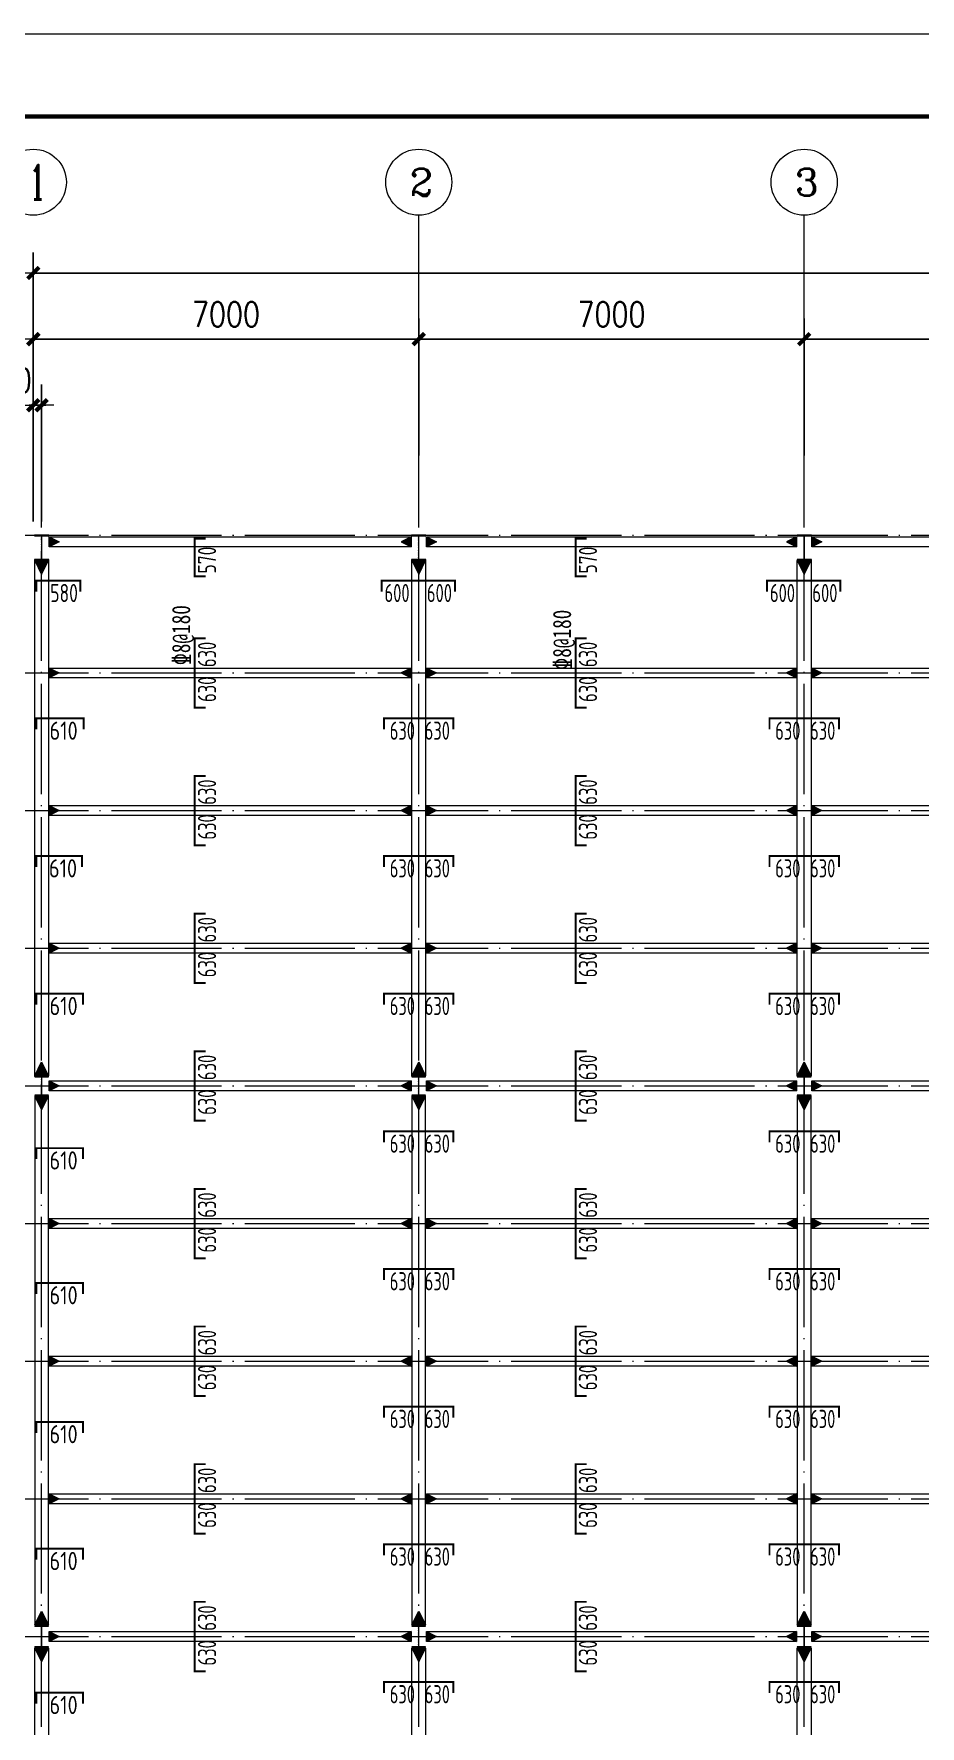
# Model space of a CAD drawing. Header units: millimetres. Extents: x 19781 to 898973, y -947928 to -267362.
# Drawn here: x 585078 to 601174, y -351265 to -320529 of the extents above; entities that cross this region are included whole.
import ezdxf

# ---------------------------------------------------------------- set-up
doc = ezdxf.new("R2010")
doc.units = ezdxf.units.MM
doc.header["$LTSCALE"] = 100
doc.linetypes.add('DOTE', pattern=[2.42, 2, -0.2, 0.02, -0.2])
doc.layers.get('0').update_dxf_attribs({"lineweight": 18})
for name, color, linetype, lineweight in [('10', 7, 'Continuous', 18), ('15', 3, 'Continuous', 18), ('AXIS', 3, 'Continuous', 18), ('AXIS_TEXT', 7, 'Continuous', 18), ('BORDER', 7, 'Continuous', 18), ('DOTE', 1, 'DOTE', 18), ('层1305', 1, 'Continuous', 18), ('层1306', 94, 'Continuous', 18), ('层1307', 7, 'Continuous', 18), ('钢柱', 4, 'Continuous', 20), ('钢梁', 4, 'Continuous', 5)]:
    doc.layers.add(name, color=color, linetype=linetype, lineweight=lineweight)
doc.styles.add('_TCH_AXIS', font='complex.shx', dxfattribs={"bigfont": 'gbcbig.shx'})
doc.styles.add('COMPLEX', font='complex.shx', dxfattribs={"bigfont": 'gbcbig.shx'})
doc.styles.add('dim_font', font='simplex.shx', dxfattribs={"width": 0.8, "bigfont": 'gbcbig.shx'})
doc.styles.get("Standard").update_dxf_attribs({"font": 'tssdeng.shx', "bigfont": 'hztxt.shx'})
doc.dimstyles.new('DIMN150', dxfattribs={"dimscale": 1.5, "dimtxt": 300, "dimasz": 1, "dimexe": 250, "dimexo": 300, "dimgap": 150, "dimtad": 1, "dimdec": 0, "dimzin": 0, "dimdsep": 46, "dimtxsty": 'dim_font', "dimblk": '_CAXARROW', "dimcen": 0.09, "dimdle": 2, "dimclrt": 7, "dimadec": 0, "dimazin": 0, "dimtfac": 1, "dimtdec": 0, "dimtix": 1, "dimtmove": 2, "dimatfit": 3, "dimfxl": 1, "dimtolj": 1, "dimtzin": 0, "dimarcsym": 0})
pattern_1 = [(45, (0, 0), (-7.07106781, 7.07106781), []), (45, (0, 2.5), (-7.07106781, 7.07106781), [])]

# ---------------------------------------------------------------- blocks, each defined once
blk = doc.blocks.new('_DIMX')
blk.add_line((-150, 0), (150, 0))
blk.add_lwpolyline([(-70, -70, 50, 50, 0), (70, 70, 50, 50, 0)], format="xyseb")
blk = doc.blocks.new('*X469')
at = {"layer": 'AXIS', "color": 0, "lineweight": -2, "transparency": 16777216}
for p, q in [((585068, -328187), (585068, -325699)), ((592068, -328187), (592068, -325699)), ((585070, -326074), (592067, -326074))]:
    blk.add_line(p, q, dxfattribs=at)
at = {"layer": 'AXIS', "color": 0, "lineweight": -2, "transparency": 16777216, "xscale": 1.5, "yscale": 1.5, "zscale": 1.5, "rotation": 180}
blk.add_blockref('_DIMX', (585068, -326074), dxfattribs=at)
at = {"layer": 'AXIS', "color": 0, "lineweight": -2, "transparency": 16777216, "xscale": 1.5, "yscale": 1.5, "zscale": 1.5}
blk.add_blockref('_DIMX', (592068, -326074), dxfattribs=at)
at = {"layer": 'AXIS', "color": 7, "transparency": 16777216, "insert": (588568, -325624), "char_height": 450, "width": 3805.71, "attachment_point": 5, "style": 'dim_font'}
blk.add_mtext('7000', dxfattribs=at)
blk = doc.blocks.new('_CAXARROW')
blk.add_hatch(color=0).paths.add_polyline_path([(0, 0), (-1, 0.125), (-1, -0.125)], flags=0)
blk = doc.blocks.new('*X470')
at = {"layer": 'AXIS', "color": 0, "lineweight": -2, "transparency": 16777216}
for p, q in [((592068, -328187), (592068, -325699)), ((599068, -328187), (599068, -325699)), ((592070, -326074), (599067, -326074))]:
    blk.add_line(p, q, dxfattribs=at)
at = {"layer": 'AXIS', "color": 0, "lineweight": -2, "transparency": 16777216, "xscale": 1.5, "yscale": 1.5, "zscale": 1.5, "rotation": 180}
blk.add_blockref('_DIMX', (592068, -326074), dxfattribs=at)
at = {"layer": 'AXIS', "color": 0, "lineweight": -2, "transparency": 16777216, "xscale": 1.5, "yscale": 1.5, "zscale": 1.5}
blk.add_blockref('_DIMX', (599068, -326074), dxfattribs=at)
at = {"layer": 'AXIS', "color": 7, "transparency": 16777216, "insert": (595568, -325624), "char_height": 450, "width": 3805.71, "attachment_point": 5, "style": 'dim_font'}
blk.add_mtext('7000', dxfattribs=at)
blk = doc.blocks.new('*X471')
at = {"layer": 'AXIS', "color": 0, "lineweight": -2, "transparency": 16777216}
for p, q in [((599068, -328187), (599068, -325699)), ((606068, -328187), (606068, -325699)), ((599070, -326074), (606067, -326074))]:
    blk.add_line(p, q, dxfattribs=at)
at = {"layer": 'AXIS', "color": 0, "lineweight": -2, "transparency": 16777216, "xscale": 1.5, "yscale": 1.5, "zscale": 1.5, "rotation": 180}
blk.add_blockref('_DIMX', (599068, -326074), dxfattribs=at)
at = {"layer": 'AXIS', "color": 0, "lineweight": -2, "transparency": 16777216, "xscale": 1.5, "yscale": 1.5, "zscale": 1.5}
blk.add_blockref('_DIMX', (606068, -326074), dxfattribs=at)
at = {"layer": 'AXIS', "color": 7, "transparency": 16777216, "insert": (602568, -325624), "char_height": 450, "width": 3805.71, "attachment_point": 5, "style": 'dim_font'}
blk.add_mtext('7000', dxfattribs=at)
blk = doc.blocks.new('_AXISO')
blk.add_circle((0, 0), 0.5)
at = {"layer": 'AXIS_TEXT', "style": 'COMPLEX', "width": 1.04167}
blk.add_attdef('A', (-0.25, -0.28), '', height=0.56, dxfattribs=at)
blk = doc.blocks.new('*X484')
at = {"layer": 'AXIS', "color": 0, "lineweight": -2, "transparency": 16777216}
for p, q in [((585068, -327887), (585068, -324499)), ((683068, -327887), (683068, -324499)), ((585070, -324874), (683067, -324874))]:
    blk.add_line(p, q, dxfattribs=at)
at = {"layer": 'AXIS', "color": 0, "lineweight": -2, "transparency": 16777216, "xscale": 1.5, "yscale": 1.5, "zscale": 1.5, "rotation": 180}
blk.add_blockref('_DIMX', (585068, -324874), dxfattribs=at)
at = {"layer": 'AXIS', "color": 0, "lineweight": -2, "transparency": 16777216, "xscale": 1.5, "yscale": 1.5, "zscale": 1.5}
blk.add_blockref('_DIMX', (683068, -324874), dxfattribs=at)
at = {"layer": 'AXIS', "color": 7, "transparency": 16777216, "insert": (634068, -324424), "char_height": 450, "width": 4834.29, "attachment_point": 5, "style": 'dim_font'}
blk.add_mtext('98000', dxfattribs=at)
blk = doc.blocks.new('*X492')
at = {"layer": 'AXIS', "color": 0, "lineweight": -2, "transparency": 16777216}
for p, q in [((585068, -329387), (585068, -326899)), ((585218, -329387), (585218, -326899)), ((585067, -327274), (585065, -327274)), ((585068, -327274), (585218, -327274)), ((585220, -327274), (585221, -327274))]:
    blk.add_line(p, q, dxfattribs=at)
at = {"layer": 'AXIS', "color": 0, "lineweight": -2, "transparency": 16777216, "xscale": 1.5, "yscale": 1.5, "zscale": 1.5}
blk.add_blockref('_DIMX', (585068, -327274), dxfattribs=at)
at = {"layer": 'AXIS', "color": 0, "lineweight": -2, "transparency": 16777216, "xscale": 1.5, "yscale": 1.5, "zscale": 1.5, "rotation": 180}
blk.add_blockref('_DIMX', (585218, -327274), dxfattribs=at)
at = {"layer": 'AXIS', "color": 7, "transparency": 16777216, "insert": (584579, -326824), "char_height": 450, "width": 2622.86, "attachment_point": 5, "style": 'dim_font'}
blk.add_mtext('150', dxfattribs=at)

msp = doc.modelspace()

# ---------------------------------------------------------------- hatches: boundary and pattern name
at = {"layer": '10', "ltscale": 100}
h = msp.add_hatch(dxfattribs=at)
h.set_pattern_fill('金属', color=256, style=0, pattern_type=0)
h.set_pattern_definition(pattern_1)
h.paths.add_polyline_path([(585222, -329649), (585348, -329649), (585348, -329637), (585088, -329637), (585088, -329649), (585214, -329649), (585214, -330075), (585088, -330075), (585088, -330087), (585348, -330087), (585348, -330075), (585222, -330075)], flags=0)
h = msp.add_hatch(dxfattribs=at)
h.set_pattern_fill('金属', color=256, style=0, pattern_type=0)
h.set_pattern_definition(pattern_1)
h.paths.add_polyline_path([(592072, -329649), (592198, -329649), (592198, -329637), (591938, -329637), (591938, -329649), (592064, -329649), (592064, -330075), (591938, -330075), (591938, -330087), (592198, -330087), (592198, -330075), (592072, -330075)], flags=0)
h = msp.add_hatch(dxfattribs=at)
h.set_pattern_fill('金属', color=256, style=0, pattern_type=0)
h.set_pattern_definition(pattern_1)
h.paths.add_polyline_path([(599072, -329649), (599198, -329649), (599198, -329637), (598938, -329637), (598938, -329649), (599064, -329649), (599064, -330075), (598938, -330075), (598938, -330087), (599198, -330087), (599198, -330075), (599072, -330075)], flags=0)
h = msp.add_hatch(dxfattribs=at)
h.set_pattern_fill('金属', color=256, style=0, pattern_type=0)
h.set_pattern_definition(pattern_1)
h.paths.add_polyline_path([(585222, -339472), (585343, -339472), (585343, -339462), (585093, -339462), (585093, -339472), (585214, -339472), (585214, -339802), (585093, -339802), (585093, -339812), (585343, -339812), (585343, -339802), (585222, -339802)], flags=0)
h = msp.add_hatch(dxfattribs=at)
h.set_pattern_fill('金属', color=256, style=0, pattern_type=0)
h.set_pattern_definition(pattern_1)
h.paths.add_polyline_path([(592072, -339472), (592193, -339472), (592193, -339462), (591943, -339462), (591943, -339472), (592064, -339472), (592064, -339802), (591943, -339802), (591943, -339812), (592193, -339812), (592193, -339802), (592072, -339802)], flags=0)
h = msp.add_hatch(dxfattribs=at)
h.set_pattern_fill('金属', color=256, style=0, pattern_type=0)
h.set_pattern_definition(pattern_1)
h.paths.add_polyline_path([(599072, -339472), (599193, -339472), (599193, -339462), (598943, -339462), (598943, -339472), (599064, -339472), (599064, -339802), (598943, -339802), (598943, -339812), (599193, -339812), (599193, -339802), (599072, -339802)], flags=0)
h = msp.add_hatch(dxfattribs=at)
h.set_pattern_fill('金属', color=256, style=0, pattern_type=0)
h.set_pattern_definition(pattern_1)
h.paths.add_polyline_path([(585222, -349449), (585343, -349449), (585343, -349437), (585093, -349437), (585093, -349449), (585214, -349449), (585214, -349825), (585093, -349825), (585093, -349837), (585343, -349837), (585343, -349825), (585222, -349825)], flags=0)
h = msp.add_hatch(dxfattribs=at)
h.set_pattern_fill('金属', color=256, style=0, pattern_type=0)
h.set_pattern_definition(pattern_1)
h.paths.add_polyline_path([(592072, -349449), (592193, -349449), (592193, -349437), (591943, -349437), (591943, -349449), (592064, -349449), (592064, -349825), (591943, -349825), (591943, -349837), (592193, -349837), (592193, -349825), (592072, -349825)], flags=0)
h = msp.add_hatch(dxfattribs=at)
h.set_pattern_fill('金属', color=256, style=0, pattern_type=0)
h.set_pattern_definition(pattern_1)
h.paths.add_polyline_path([(599072, -349449), (599193, -349449), (599193, -349437), (598943, -349437), (598943, -349449), (599064, -349449), (599064, -349825), (598943, -349825), (598943, -349837), (599193, -349837), (599193, -349825), (599072, -349825)], flags=0)
at = {"layer": '15', "ltscale": 100}
for points in [[(585538, -329757), (585358, -329847), (585358, -329667)], [(591748, -329757), (591928, -329847), (591928, -329667)], [(592388, -329757), (592208, -329847), (592208, -329667)], [(598748, -329757), (598928, -329847), (598928, -329667)], [(599388, -329757), (599208, -329847), (599208, -329667)], [(585218, -330347), (585343, -330097), (585093, -330097)], [(592068, -330347), (592193, -330097), (591943, -330097)], [(599068, -330347), (599193, -330097), (598943, -330097)], [(585538, -332137), (585358, -332227), (585358, -332047)], [(591748, -332137), (591928, -332227), (591928, -332047)], [(592388, -332137), (592208, -332227), (592208, -332047)], [(598748, -332137), (598928, -332227), (598928, -332047)], [(599388, -332137), (599208, -332227), (599208, -332047)], [(585538, -334637), (585358, -334727), (585358, -334547)], [(591748, -334637), (591928, -334727), (591928, -334547)], [(592388, -334637), (592208, -334727), (592208, -334547)], [(598748, -334637), (598928, -334727), (598928, -334547)], [(599388, -334637), (599208, -334727), (599208, -334547)], [(585538, -337137), (585358, -337227), (585358, -337047)], [(591748, -337137), (591928, -337227), (591928, -337047)], [(592388, -337137), (592208, -337227), (592208, -337047)], [(598748, -337137), (598928, -337227), (598928, -337047)], [(599388, -337137), (599208, -337227), (599208, -337047)], [(585218, -339202), (585343, -339452), (585093, -339452)], [(592068, -339202), (592193, -339452), (591943, -339452)], [(599068, -339202), (599193, -339452), (598943, -339452)], [(585538, -339637), (585358, -339727), (585358, -339547)], [(591748, -339637), (591928, -339727), (591928, -339547)], [(592388, -339637), (592208, -339727), (592208, -339547)], [(598748, -339637), (598928, -339727), (598928, -339547)], [(599388, -339637), (599208, -339727), (599208, -339547)], [(585218, -340072), (585343, -339822), (585093, -339822)], [(592068, -340072), (592193, -339822), (591943, -339822)], [(599068, -340072), (599193, -339822), (598943, -339822)], [(585538, -342137), (585358, -342227), (585358, -342047)], [(591748, -342137), (591928, -342227), (591928, -342047)], [(592388, -342137), (592208, -342227), (592208, -342047)], [(598748, -342137), (598928, -342227), (598928, -342047)], [(599388, -342137), (599208, -342227), (599208, -342047)], [(585538, -344637), (585358, -344727), (585358, -344547)], [(591748, -344637), (591928, -344727), (591928, -344547)], [(592388, -344637), (592208, -344727), (592208, -344547)], [(598748, -344637), (598928, -344727), (598928, -344547)], [(599388, -344637), (599208, -344727), (599208, -344547)], [(585538, -347137), (585358, -347227), (585358, -347047)], [(591748, -347137), (591928, -347227), (591928, -347047)], [(592388, -347137), (592208, -347227), (592208, -347047)], [(598748, -347137), (598928, -347227), (598928, -347047)], [(599388, -347137), (599208, -347227), (599208, -347047)], [(585218, -349177), (585343, -349427), (585093, -349427)], [(592068, -349177), (592193, -349427), (591943, -349427)], [(599068, -349177), (599193, -349427), (598943, -349427)], [(585538, -349637), (585358, -349727), (585358, -349547)], [(591748, -349637), (591928, -349727), (591928, -349547)], [(592388, -349637), (592208, -349727), (592208, -349547)], [(598748, -349637), (598928, -349727), (598928, -349547)], [(599388, -349637), (599208, -349727), (599208, -349547)], [(585218, -350097), (585343, -349847), (585093, -349847)], [(592068, -350097), (592193, -349847), (591943, -349847)], [(599068, -350097), (599193, -349847), (598943, -349847)]]:
    msp.add_hatch(color=256, dxfattribs=at).paths.add_polyline_path(points, flags=0)

# ---------------------------------------------------------------- linework, layer by layer
for points in [[(585538, -329757), (585358, -329847), (585358, -329667)], [(591748, -329757), (591928, -329847), (591928, -329667)], [(592388, -329757), (592208, -329847), (592208, -329667)], [(598748, -329757), (598928, -329847), (598928, -329667)], [(599388, -329757), (599208, -329847), (599208, -329667)], [(585218, -330347), (585343, -330097), (585093, -330097)], [(592068, -330347), (592193, -330097), (591943, -330097)], [(599068, -330347), (599193, -330097), (598943, -330097)], [(585538, -332137), (585358, -332227), (585358, -332047)], [(591748, -332137), (591928, -332227), (591928, -332047)], [(592388, -332137), (592208, -332227), (592208, -332047)], [(598748, -332137), (598928, -332227), (598928, -332047)], [(599388, -332137), (599208, -332227), (599208, -332047)], [(585538, -334637), (585358, -334727), (585358, -334547)], [(591748, -334637), (591928, -334727), (591928, -334547)], [(592388, -334637), (592208, -334727), (592208, -334547)], [(598748, -334637), (598928, -334727), (598928, -334547)], [(599388, -334637), (599208, -334727), (599208, -334547)], [(585538, -337137), (585358, -337227), (585358, -337047)], [(591748, -337137), (591928, -337227), (591928, -337047)], [(592388, -337137), (592208, -337227), (592208, -337047)], [(598748, -337137), (598928, -337227), (598928, -337047)], [(599388, -337137), (599208, -337227), (599208, -337047)], [(585218, -339202), (585343, -339452), (585093, -339452)], [(592068, -339202), (592193, -339452), (591943, -339452)], [(599068, -339202), (599193, -339452), (598943, -339452)], [(585538, -339637), (585358, -339727), (585358, -339547)], [(591748, -339637), (591928, -339727), (591928, -339547)], [(592388, -339637), (592208, -339727), (592208, -339547)], [(598748, -339637), (598928, -339727), (598928, -339547)], [(599388, -339637), (599208, -339727), (599208, -339547)], [(585218, -340072), (585343, -339822), (585093, -339822)], [(592068, -340072), (592193, -339822), (591943, -339822)], [(599068, -340072), (599193, -339822), (598943, -339822)], [(585538, -342137), (585358, -342227), (585358, -342047)], [(591748, -342137), (591928, -342227), (591928, -342047)], [(592388, -342137), (592208, -342227), (592208, -342047)], [(598748, -342137), (598928, -342227), (598928, -342047)], [(599388, -342137), (599208, -342227), (599208, -342047)], [(585538, -344637), (585358, -344727), (585358, -344547)], [(591748, -344637), (591928, -344727), (591928, -344547)], [(592388, -344637), (592208, -344727), (592208, -344547)], [(598748, -344637), (598928, -344727), (598928, -344547)], [(599388, -344637), (599208, -344727), (599208, -344547)], [(585538, -347137), (585358, -347227), (585358, -347047)], [(591748, -347137), (591928, -347227), (591928, -347047)], [(592388, -347137), (592208, -347227), (592208, -347047)], [(598748, -347137), (598928, -347227), (598928, -347047)], [(599388, -347137), (599208, -347227), (599208, -347047)], [(585218, -349177), (585343, -349427), (585093, -349427)], [(592068, -349177), (592193, -349427), (591943, -349427)], [(599068, -349177), (599193, -349427), (598943, -349427)], [(585538, -349637), (585358, -349727), (585358, -349547)], [(591748, -349637), (591928, -349727), (591928, -349547)], [(592388, -349637), (592208, -349727), (592208, -349547)], [(598748, -349637), (598928, -349727), (598928, -349547)], [(599388, -349637), (599208, -349727), (599208, -349547)], [(585218, -350097), (585343, -349847), (585093, -349847)], [(592068, -350097), (592193, -349847), (591943, -349847)], [(599068, -350097), (599193, -349847), (598943, -349847)]]:
    msp.add_lwpolyline(points, close=True, dxfattribs=at)
at = {"layer": 'AXIS'}
for p, q in [((592068, -328637), (592068, -323824)), ((599068, -328637), (599068, -323824))]:
    msp.add_line(p, q, dxfattribs=at)
at = {"layer": 'BORDER'}
msp.add_lwpolyline([(568267, -383529.47), (568267, -320529.47), (701917, -320529.47), (701917, -383529.47)], close=True, dxfattribs=at)
msp.add_lwpolyline([(572017, -382029.47, 75, 75, 0), (572017, -322029.47, 75, 75, 0), (700417, -322029.47, 75, 75, 0), (700417, -382029.47, 75, 75, 0)], format="xyseb", close=True, dxfattribs=at)
at = {"layer": 'DOTE', "linetype": 'DOTE', "ltscale": 10}
for p, q in [((585218, -370637), (585218, -328637)), ((592068, -370637), (592068, -328637)), ((599068, -370637), (599068, -328637)), ((584068, -329637), (684068, -329637)), ((584068, -332137), (684068, -332137)), ((584068, -334637), (684068, -334637)), ((584068, -337137), (684068, -337137)), ((584068, -339637), (684068, -339637)), ((584068, -342137), (684068, -342137)), ((584068, -344637), (684068, -344637)), ((584068, -347137), (684068, -347137)), ((584068, -349637), (684068, -349637))]:
    msp.add_line(p, q, dxfattribs=at)
at = {"layer": '层1305'}
for points in [[(588200.51, -330384, 35, 35, 0), (588000.51, -330384, 35, 35, 0), (588000.51, -329698, 35, 35, 0), (588200.51, -329698, 35, 35, 0)], [(595118, -330384, 35, 35, 0), (594918, -330384, 35, 35, 0), (594918, -329698, 35, 35, 0), (595118, -329698, 35, 35, 0)], [(585122, -330662, 35, 35, 0), (585122, -330462, 35, 35, 0), (585924, -330462, 35, 35, 0), (585924, -330662, 35, 35, 0)], [(591394, -330662, 35, 35, 0), (591394, -330462, 35, 35, 0), (592725, -330462, 35, 35, 0), (592725, -330662, 35, 35, 0)], [(598394, -330662, 35, 35, 0), (598394, -330462, 35, 35, 0), (599725, -330462, 35, 35, 0), (599725, -330662, 35, 35, 0)], [(588200.51, -332767, 35, 35, 0), (588000.51, -332767, 35, 35, 0), (588000.51, -331507, 35, 35, 0), (588200.51, -331507, 35, 35, 0)], [(595118, -332767, 35, 35, 0), (594918, -332767, 35, 35, 0), (594918, -331507, 35, 35, 0), (595118, -331507, 35, 35, 0)], [(585125, -333162, 35, 35, 0), (585125, -332962, 35, 35, 0), (585984, -332962, 35, 35, 0), (585984, -333162, 35, 35, 0)], [(591438, -333162, 35, 35, 0), (591438, -332962, 35, 35, 0), (592698, -332962, 35, 35, 0), (592698, -333162, 35, 35, 0)], [(598438, -333162, 35, 35, 0), (598438, -332962, 35, 35, 0), (599698.01, -332962, 35, 35, 0), (599698.01, -333162, 35, 35, 0)], [(588200.51, -335267, 35, 35, 0), (588000.51, -335267, 35, 35, 0), (588000.51, -334007, 35, 35, 0), (588200.51, -334007, 35, 35, 0)], [(595118, -335267, 35, 35, 0), (594918, -335267, 35, 35, 0), (594918, -334007, 35, 35, 0), (595118, -334007, 35, 35, 0)], [(585122, -335662, 35, 35, 0), (585122, -335462, 35, 35, 0), (585953, -335462, 35, 35, 0), (585953, -335662, 35, 35, 0)], [(591438, -335662, 35, 35, 0), (591438, -335462, 35, 35, 0), (592698, -335462, 35, 35, 0), (592698, -335662, 35, 35, 0)], [(598438, -335662, 35, 35, 0), (598438, -335462, 35, 35, 0), (599698.01, -335462, 35, 35, 0), (599698.01, -335662, 35, 35, 0)], [(588200.51, -337767, 35, 35, 0), (588000.51, -337767, 35, 35, 0), (588000.51, -336507, 35, 35, 0), (588200.51, -336507, 35, 35, 0)], [(595118, -337767, 35, 35, 0), (594918, -337767, 35, 35, 0), (594918, -336507, 35, 35, 0), (595118, -336507, 35, 35, 0)], [(585123, -338162, 35, 35, 0), (585123, -337962, 35, 35, 0), (585972, -337962, 35, 35, 0), (585972, -338162, 35, 35, 0)], [(591438, -338162, 35, 35, 0), (591438, -337962, 35, 35, 0), (592698, -337962, 35, 35, 0), (592698, -338162, 35, 35, 0)], [(598438, -338162, 35, 35, 0), (598438, -337962, 35, 35, 0), (599698.01, -337962, 35, 35, 0), (599698.01, -338162, 35, 35, 0)], [(588200.51, -340267, 35, 35, 0), (588000.51, -340267, 35, 35, 0), (588000.51, -339007, 35, 35, 0), (588200.51, -339007, 35, 35, 0)], [(595118, -340267, 35, 35, 0), (594918, -340267, 35, 35, 0), (594918, -339007, 35, 35, 0), (595118, -339007, 35, 35, 0)], [(591438, -340662, 35, 35, 0), (591438, -340462, 35, 35, 0), (592698, -340462, 35, 35, 0), (592698, -340662, 35, 35, 0)], [(598438, -340662, 35, 35, 0), (598438, -340462, 35, 35, 0), (599698.01, -340462, 35, 35, 0), (599698.01, -340662, 35, 35, 0)], [(585123, -340967, 35, 35, 0), (585123, -340767, 35, 35, 0), (585972, -340767, 35, 35, 0), (585972, -340967, 35, 35, 0)], [(588200.51, -342767, 35, 35, 0), (588000.51, -342767, 35, 35, 0), (588000.51, -341507, 35, 35, 0), (588200.51, -341507, 35, 35, 0)], [(595118, -342767, 35, 35, 0), (594918, -342767, 35, 35, 0), (594918, -341507, 35, 35, 0), (595118, -341507, 35, 35, 0)], [(591438, -343162, 35, 35, 0), (591438, -342962, 35, 35, 0), (592698, -342962.01, 35, 35, 0), (592698, -343162.01, 35, 35, 0)], [(598438, -343162, 35, 35, 0), (598438, -342962, 35, 35, 0), (599698.01, -342962, 35, 35, 0), (599698.01, -343162, 35, 35, 0)], [(585123, -343415, 35, 35, 0), (585123, -343215, 35, 35, 0), (585972, -343215, 35, 35, 0), (585972, -343415, 35, 35, 0)], [(588200.51, -345267, 35, 35, 0), (588000.51, -345267, 35, 35, 0), (588000.51, -344007, 35, 35, 0), (588200.51, -344007, 35, 35, 0)], [(595118, -345267, 35, 35, 0), (594918, -345267, 35, 35, 0), (594918, -344007, 35, 35, 0), (595118, -344007, 35, 35, 0)], [(591438, -345662, 35, 35, 0), (591438, -345462, 35, 35, 0), (592698, -345462, 35, 35, 0), (592698, -345662, 35, 35, 0)], [(598438, -345662, 35, 35, 0), (598438, -345462, 35, 35, 0), (599698.01, -345462, 35, 35, 0), (599698.01, -345662, 35, 35, 0)], [(585123, -345939, 35, 35, 0), (585123, -345739, 35, 35, 0), (585972, -345739, 35, 35, 0), (585972, -345939, 35, 35, 0)], [(588200.51, -347767, 35, 35, 0), (588000.51, -347767, 35, 35, 0), (588000.51, -346507, 35, 35, 0), (588200.51, -346507, 35, 35, 0)], [(595118, -347767, 35, 35, 0), (594918, -347767, 35, 35, 0), (594918, -346507, 35, 35, 0), (595118, -346507, 35, 35, 0)], [(585123, -348242, 35, 35, 0), (585123, -348042, 35, 35, 0), (585972, -348042, 35, 35, 0), (585972, -348242, 35, 35, 0)], [(591438, -348162, 35, 35, 0), (591438, -347962, 35, 35, 0), (592698, -347962.01, 35, 35, 0), (592698, -348162.01, 35, 35, 0)], [(598438, -348162, 35, 35, 0), (598438, -347962, 35, 35, 0), (599698, -347962, 35, 35, 0), (599698, -348162, 35, 35, 0)], [(588200.51, -350267, 35, 35, 0), (588000.51, -350267, 35, 35, 0), (588000.51, -349007, 35, 35, 0), (588200.51, -349007, 35, 35, 0)], [(595118, -350267, 35, 35, 0), (594918, -350267, 35, 35, 0), (594918, -349007, 35, 35, 0), (595118, -349007, 35, 35, 0)], [(585123, -350857, 35, 35, 0), (585123, -350657, 35, 35, 0), (585972, -350657, 35, 35, 0), (585972, -350857, 35, 35, 0)], [(591438, -350662, 35, 35, 0), (591438, -350462, 35, 35, 0), (592698, -350462, 35, 35, 0), (592698, -350662, 35, 35, 0)], [(598438, -350662, 35, 35, 0), (598438, -350462, 35, 35, 0), (599698, -350462, 35, 35, 0), (599698, -350662, 35, 35, 0)]]:
    msp.add_lwpolyline(points, format="xyseb", dxfattribs=at)
at = {"layer": '钢柱', "ltscale": 100}
for points in [[(585222, -329649), (585348, -329649), (585348, -329637), (585088, -329637), (585088, -329649), (585214, -329649), (585214, -330075), (585088, -330075), (585088, -330087), (585348, -330087), (585348, -330075), (585222, -330075)], [(592072, -329649), (592198, -329649), (592198, -329637), (591938, -329637), (591938, -329649), (592064, -329649), (592064, -330075), (591938, -330075), (591938, -330087), (592198, -330087), (592198, -330075), (592072, -330075)], [(599072, -329649), (599198, -329649), (599198, -329637), (598938, -329637), (598938, -329649), (599064, -329649), (599064, -330075), (598938, -330075), (598938, -330087), (599198, -330087), (599198, -330075), (599072, -330075)], [(585222, -339472), (585343, -339472), (585343, -339462), (585093, -339462), (585093, -339472), (585214, -339472), (585214, -339802), (585093, -339802), (585093, -339812), (585343, -339812), (585343, -339802), (585222, -339802)], [(592072, -339472), (592193, -339472), (592193, -339462), (591943, -339462), (591943, -339472), (592064, -339472), (592064, -339802), (591943, -339802), (591943, -339812), (592193, -339812), (592193, -339802), (592072, -339802)], [(599072, -339472), (599193, -339472), (599193, -339462), (598943, -339462), (598943, -339472), (599064, -339472), (599064, -339802), (598943, -339802), (598943, -339812), (599193, -339812), (599193, -339802), (599072, -339802)], [(585222, -349449), (585343, -349449), (585343, -349437), (585093, -349437), (585093, -349449), (585214, -349449), (585214, -349825), (585093, -349825), (585093, -349837), (585343, -349837), (585343, -349825), (585222, -349825)], [(592072, -349449), (592193, -349449), (592193, -349437), (591943, -349437), (591943, -349449), (592064, -349449), (592064, -349825), (591943, -349825), (591943, -349837), (592193, -349837), (592193, -349825), (592072, -349825)], [(599072, -349449), (599193, -349449), (599193, -349437), (598943, -349437), (598943, -349449), (599064, -349449), (599064, -349825), (598943, -349825), (598943, -349837), (599193, -349837), (599193, -349825), (599072, -349825)]]:
    msp.add_lwpolyline(points, close=True, dxfattribs=at)
at = {"layer": '钢梁', "ltscale": 100}
for points in [[(591928, -329667), (591928, -329847), (585358, -329847), (585358, -329667)], [(598928, -329667), (598928, -329847), (592208, -329847), (592208, -329667)], [(605928, -329667), (605928, -329847), (599208, -329847), (599208, -329667)], [(585093, -330097), (585343, -330097), (585343, -339452), (585093, -339452)], [(591943, -330097), (592193, -330097), (592193, -339452), (591943, -339452)], [(598943, -330097), (599193, -330097), (599193, -339452), (598943, -339452)], [(591928, -332047), (591928, -332227), (585358, -332227), (585358, -332047)], [(598928, -332047), (598928, -332227), (592208, -332227), (592208, -332047)], [(605928, -332047), (605928, -332227), (599208, -332227), (599208, -332047)], [(591928, -334547), (591928, -334727), (585358, -334727), (585358, -334547)], [(598928, -334547), (598928, -334727), (592208, -334727), (592208, -334547)], [(605928, -334547), (605928, -334727), (599208, -334727), (599208, -334547)], [(591928, -337047), (591928, -337227), (585358, -337227), (585358, -337047)], [(598928, -337047), (598928, -337227), (592208, -337227), (592208, -337047)], [(605928, -337047), (605928, -337227), (599208, -337227), (599208, -337047)], [(591928, -339547), (591928, -339727), (585358, -339727), (585358, -339547)], [(598928, -339547), (598928, -339727), (592208, -339727), (592208, -339547)], [(605928, -339547), (605928, -339727), (599208, -339727), (599208, -339547)], [(585093, -349427), (585343, -349427), (585343, -339822), (585093, -339822)], [(591943, -349427), (592193, -349427), (592193, -339822), (591943, -339822)], [(598943, -349427), (599193, -349427), (599193, -339822), (598943, -339822)], [(591928, -342047), (591928, -342227), (585358, -342227), (585358, -342047)], [(598928, -342047), (598928, -342227), (592208, -342227), (592208, -342047)], [(605928, -342047), (605928, -342227), (599208, -342227), (599208, -342047)], [(591928, -344547), (591928, -344727), (585358, -344727), (585358, -344547)], [(598928, -344547), (598928, -344727), (592208, -344727), (592208, -344547)], [(605928, -344547), (605928, -344727), (599208, -344727), (599208, -344547)], [(591928, -347047), (591928, -347227), (585358, -347227), (585358, -347047)], [(598928, -347047), (598928, -347227), (592208, -347227), (592208, -347047)], [(605928, -347047), (605928, -347227), (599208, -347227), (599208, -347047)], [(591928, -349547), (591928, -349727), (585358, -349727), (585358, -349547)], [(598928, -349547), (598928, -349727), (592208, -349727), (592208, -349547)], [(605928, -349547), (605928, -349727), (599208, -349727), (599208, -349547)], [(585093, -349847), (585343, -349847), (585343, -359452), (585093, -359452)], [(591943, -349847), (592193, -349847), (592193, -359452), (591943, -359452)], [(598943, -349847), (599193, -349847), (599193, -359452), (598943, -359452)]]:
    msp.add_lwpolyline(points, close=True, dxfattribs=at)

# ---------------------------------------------------------------- block references
at = {"layer": 'AXIS'}
ref = msp.add_blockref('_AXISO', (585068, -323224), dxfattribs=dict(at, xscale=1200, yscale=1200, zscale=1200))
ref.add_attrib('A', '1', (584993.67, -323536.19), dxfattribs={"layer": 'AXIS_TEXT', "height": 624.39, "style": '_TCH_AXIS', "width": 0.555556})
ref = msp.add_blockref('_AXISO', (592068, -323224), dxfattribs=dict(at, xscale=1200, yscale=1200, zscale=1200))
ref.add_attrib('A', '2', (591903.61, -323470.59), dxfattribs={"layer": 'AXIS_TEXT', "height": 493.19, "style": '_TCH_AXIS'})
ref = msp.add_blockref('_AXISO', (599068, -323224), dxfattribs=dict(at, xscale=1200, yscale=1200, zscale=1200))
ref.add_attrib('A', '3', (598903.61, -323470.59), dxfattribs={"layer": 'AXIS_TEXT', "height": 493.19, "style": '_TCH_AXIS'})

# ---------------------------------------------------------------- texts
at = {"layer": '层1306'}
for s, width, p in [('570', 0.736364, (588388.9, -330331.5)), ('570', 0.736364, (595306.4, -330331.5)), ('630', 0.690341, (588388.9, -332030.5)), ('630', 0.690341, (595306.4, -332030.5)), ('630', 0.690341, (588388.9, -332663.5)), ('630', 0.690341, (595306.4, -332663.5)), ('630', 0.690341, (588388.9, -334530.5)), ('630', 0.690341, (595306.4, -334530.5)), ('630', 0.690341, (588388.9, -335163.5)), ('630', 0.690341, (595306.4, -335163.5)), ('630', 0.690341, (588388.9, -337030.5)), ('630', 0.690341, (595306.4, -337030.5)), ('630', 0.690341, (588388.9, -337663.5)), ('630', 0.690341, (595306.4, -337663.5)), ('630', 0.690341, (588388.9, -339530.5)), ('630', 0.690341, (595306.4, -339530.5)), ('630', 0.690341, (588388.9, -340163.5)), ('630', 0.690341, (595306.4, -340163.5)), ('630', 0.690341, (588388.9, -342030.5)), ('630', 0.690341, (595306.4, -342030.5)), ('630', 0.690341, (588388.9, -342663.5)), ('630', 0.690341, (595306.4, -342663.5)), ('630', 0.690341, (588388.9, -344530.5)), ('630', 0.690341, (595306.4, -344530.5)), ('630', 0.690341, (588388.9, -345163.5)), ('630', 0.690341, (595306.4, -345163.5)), ('630', 0.690341, (588388.9, -347030.5)), ('630', 0.690341, (595306.4, -347030.5)), ('630', 0.690341, (588388.9, -347663.5)), ('630', 0.690341, (595306.4, -347663.5)), ('630', 0.690341, (588388.9, -349530.5)), ('630', 0.690341, (595306.4, -349530.5)), ('630', 0.690341, (588388.9, -350163.5)), ('630', 0.690341, (595306.4, -350163.5))]:
    msp.add_text(s, height=330, rotation=90, dxfattribs=dict(at, width=width)).set_placement(p)
for s, width, p in [('580', 0.736364, (585375.5, -330850.4)), ('600', 0.690341, (591446.5, -330850.4)), ('600', 0.690341, (592216.5, -330850.4)), ('600', 0.690341, (598446.5, -330850.4)), ('600', 0.690341, (599216.5, -330850.4)), ('610', 0.84965, (585363, -333350.39)), ('630', 0.690341, (591541, -333350.39)), ('630', 0.690341, (592175, -333350.39)), ('630', 0.690341, (598541, -333350.39)), ('630', 0.690341, (599175.01, -333350.39)), ('610', 0.84965, (585352, -335850.4)), ('630', 0.690341, (591541, -335850.4)), ('630', 0.690341, (592175, -335850.4)), ('630', 0.690341, (598541, -335850.4)), ('630', 0.690341, (599175.01, -335850.4)), ('610', 0.84965, (585363, -338350.39)), ('630', 0.690341, (591541, -338350.39)), ('630', 0.690341, (592175, -338350.39)), ('630', 0.690341, (598541, -338350.39)), ('630', 0.690341, (599175.01, -338350.39)), ('630', 0.690341, (591541, -340850.4)), ('630', 0.690341, (592175, -340850.4)), ('630', 0.690341, (598541, -340850.4)), ('630', 0.690341, (599175.01, -340850.4)), ('610', 0.84965, (585363, -341155.39)), ('610', 0.84965, (585363, -343603.39)), ('630', 0.690341, (591541, -343350.4)), ('630', 0.690341, (592175, -343350.4)), ('630', 0.690341, (598541, -343350.4)), ('630', 0.690341, (599175.01, -343350.4)), ('630', 0.690341, (591541, -345850.4)), ('630', 0.690341, (592175, -345850.4)), ('630', 0.690341, (598541, -345850.4)), ('630', 0.690341, (599175.01, -345850.4)), ('610', 0.84965, (585363, -346127.39)), ('610', 0.84965, (585363, -348430.39)), ('630', 0.690341, (591541, -348350.4)), ('630', 0.690341, (592175, -348350.4)), ('630', 0.690341, (598541, -348350.4)), ('630', 0.690341, (599175, -348350.4)), ('630', 0.690341, (591541, -350850.4)), ('630', 0.690341, (592175, -350850.4)), ('630', 0.690341, (598541, -350850.4)), ('630', 0.690341, (599175, -350850.4)), ('610', 0.84965, (585363, -351045.39))]:
    msp.add_text(s, height=330, dxfattribs=dict(at, width=width)).set_placement(p)
at = {"layer": '层1307', "char_height": 330, "width": 1673.0524, "attachment_point": 7, "rotation": 90}
for insert in [(587988.33, -331997.08), (594905.82, -332080.08)]:
    msp.add_mtext('{\\fsimsun|b0|i0|c0|p253;\\W0.777273;\x848@180}', dxfattribs=dict(at, insert=insert))

# ---------------------------------------------------------------- dimensions: what is measured, and where the dimension line sits
at = {"layer": 'AXIS'}
for base, p1, p2, picture, middle in [((683068, -324874), (585068, -328337), (683068, -328337), '*X484', (634068, -324424)), ((592068, -326074), (585068, -328637), (592068, -328637), '*X469', (588568, -325624)), ((599068, -326074), (592068, -328637), (599068, -328637), '*X470', (595568, -325624)), ((606068, -326074), (599068, -328637), (606068, -328637), '*X471', (602568, -325624))]:
    dim = msp.add_linear_dim(base=base, p1=p1, p2=p2, dimstyle='DIMN150', override={"dimsah": 1, "dimtzin": 0}, dxfattribs=at)
    dim.commit()
    dim.dimension.update_dxf_attribs({"geometry": picture, "text_midpoint": middle})
dim = msp.add_linear_dim(base=(585218, -327274), p1=(585068, -329837), p2=(585218, -329837), dimstyle='DIMN150', override={"dimsah": 1, "dimtzin": 0}, dxfattribs=at)
dim.commit()
dim.dimension.update_dxf_attribs({"geometry": '*X492', "text_midpoint": (584579.43, -326824), "dimtype": 160})

doc.saveas('drawing.dxf')
